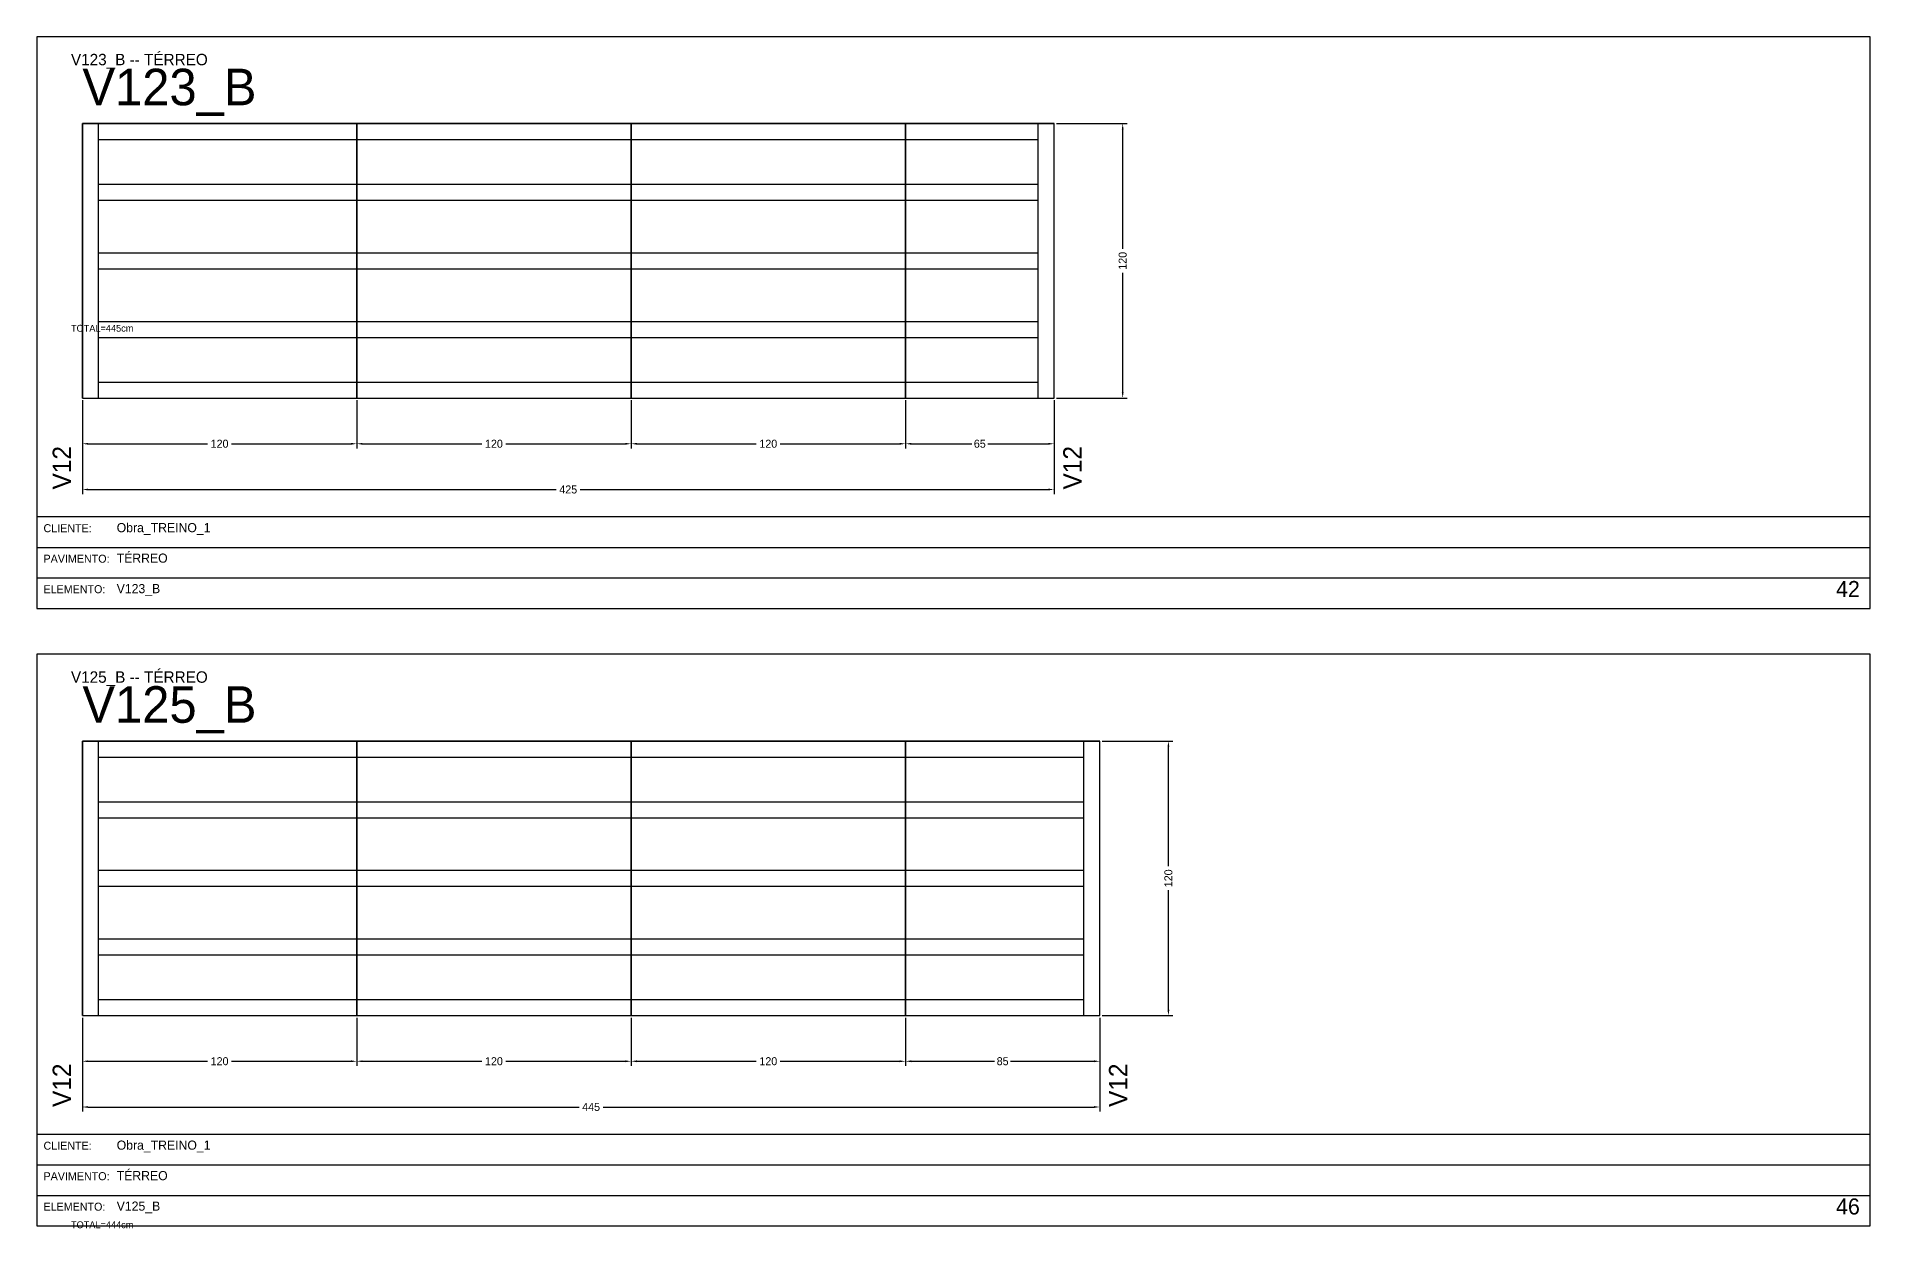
# Model space of a CAD drawing. Header units: metres. Extents: x 0 to 3268, y -4496 to 124.
# Drawn here: x 822 to 1624, y -3423 to -2902 of the extents above; entities that cross this region are included whole.
import ezdxf

# ---------------------------------------------------------------- set-up
doc = ezdxf.new("R2010")
doc.units = ezdxf.units.M
for name, color, linetype in [('5', 5, 'Continuous'), ('BORDA_CELULA', 9, 'Continuous'), ('CARIMBO', 9, 'Continuous'), ('COTA', 241, 'Continuous'), ('NOMENCLATURA', 7, 'Continuous'), ('Painéis', 200, 'Continuous'), ('SARR_2.2x7', 40, 'Continuous')]:
    doc.layers.add(name, color=color, linetype=linetype)
doc.dimstyles.new('COTA', dxfattribs={"dimtxt": 3.5, "dimasz": 2.5, "dimexe": 2, "dimexo": 1, "dimgap": 0.9, "dimtad": 1, "dimdec": 0, "dimrnd": 1, "dimcen": 2.5, "dimclrd": 4, "dimclre": 4, "dimclrt": 4, "dimazin": 3, "dimtfac": 1, "dimtmove": 0, "dimatfit": 3})

# ---------------------------------------------------------------- blocks, each defined once
blk = doc.blocks.new('_CLOSEDFILLED')
at = {"color": 0, "linetype": 'BYBLOCK'}
blk.add_solid([(-1, 0.16), (0, 0), (-1, -0.16)], dxfattribs=at)
blk = doc.blocks.new('*D382')
at = {"color": 4}
for p, q in [((842, -3061), (842, -3082)), ((962, -3061), (962, -3082)), ((844.5, -3080), (896.75, -3080)), ((907.25, -3080), (959.5, -3080))]:
    blk.add_line(p, q, dxfattribs=at)
at = {"layer": 'Defpoints'}
for p in [(842, -3060), (962, -3060), (842, -3080)]:
    blk.add_point(p, dxfattribs=at)
at = {"layer": 'COTA', "color": 4, "xscale": 2.5, "yscale": 2.5, "rotation": 180}
blk.add_blockref('_CLOSEDFILLED', (842, -3080), dxfattribs=at)
at = {"layer": 'COTA', "color": 4, "xscale": 2.5, "yscale": 2.5}
blk.add_blockref('_CLOSEDFILLED', (962, -3080), dxfattribs=at)
at = {"layer": 'COTA', "color": 4, "insert": (902, -3080), "char_height": 3.5, "attachment_point": 5}
blk.add_mtext('120', dxfattribs=at)
blk = doc.blocks.new('*D383')
at = {"color": 4}
for p, q in [((962, -3061), (962, -3082)), ((1082, -3061), (1082, -3082)), ((964.5, -3080), (1016.75, -3080)), ((1027.25, -3080), (1079.5, -3080))]:
    blk.add_line(p, q, dxfattribs=at)
at = {"layer": 'Defpoints'}
for p in [(962, -3060), (1082, -3060), (962, -3080)]:
    blk.add_point(p, dxfattribs=at)
at = {"layer": 'COTA', "color": 4, "xscale": 2.5, "yscale": 2.5, "rotation": 180}
blk.add_blockref('_CLOSEDFILLED', (962, -3080), dxfattribs=at)
at = {"layer": 'COTA', "color": 4, "xscale": 2.5, "yscale": 2.5}
blk.add_blockref('_CLOSEDFILLED', (1082, -3080), dxfattribs=at)
at = {"layer": 'COTA', "color": 4, "insert": (1022, -3080), "char_height": 3.5, "attachment_point": 5}
blk.add_mtext('120', dxfattribs=at)
blk = doc.blocks.new('*D384')
at = {"color": 4}
for p, q in [((1082, -3061), (1082, -3082)), ((1202, -3061), (1202, -3082)), ((1084.5, -3080), (1136.75, -3080)), ((1147.25, -3080), (1199.5, -3080))]:
    blk.add_line(p, q, dxfattribs=at)
at = {"layer": 'Defpoints'}
for p in [(1082, -3060), (1202, -3060), (1082, -3080)]:
    blk.add_point(p, dxfattribs=at)
at = {"layer": 'COTA', "color": 4, "xscale": 2.5, "yscale": 2.5, "rotation": 180}
blk.add_blockref('_CLOSEDFILLED', (1082, -3080), dxfattribs=at)
at = {"layer": 'COTA', "color": 4, "xscale": 2.5, "yscale": 2.5}
blk.add_blockref('_CLOSEDFILLED', (1202, -3080), dxfattribs=at)
at = {"layer": 'COTA', "color": 4, "insert": (1142, -3080), "char_height": 3.5, "attachment_point": 5}
blk.add_mtext('120', dxfattribs=at)
blk = doc.blocks.new('*D385')
at = {"color": 4}
for p, q in [((1202, -3061), (1202, -3082)), ((1267, -3061), (1267, -3082)), ((1204.5, -3080), (1231, -3080)), ((1238, -3080), (1264.5, -3080))]:
    blk.add_line(p, q, dxfattribs=at)
at = {"layer": 'Defpoints'}
for p in [(1202, -3060), (1267, -3060), (1202, -3080)]:
    blk.add_point(p, dxfattribs=at)
at = {"layer": 'COTA', "color": 4, "xscale": 2.5, "yscale": 2.5, "rotation": 180}
blk.add_blockref('_CLOSEDFILLED', (1202, -3080), dxfattribs=at)
at = {"layer": 'COTA', "color": 4, "xscale": 2.5, "yscale": 2.5}
blk.add_blockref('_CLOSEDFILLED', (1267, -3080), dxfattribs=at)
at = {"layer": 'COTA', "color": 4, "insert": (1234.5, -3080), "char_height": 3.5, "attachment_point": 5}
blk.add_mtext('65', dxfattribs=at)
blk = doc.blocks.new('*D386')
at = {"color": 4}
for p, q in [((842, -3061), (842, -3102)), ((1267, -3061), (1267, -3102)), ((844.5, -3100), (1049.25, -3100)), ((1059.75, -3100), (1264.5, -3100))]:
    blk.add_line(p, q, dxfattribs=at)
at = {"layer": 'Defpoints'}
for p in [(842, -3060), (1267, -3060), (842, -3100)]:
    blk.add_point(p, dxfattribs=at)
at = {"layer": 'COTA', "color": 4, "xscale": 2.5, "yscale": 2.5, "rotation": 180}
blk.add_blockref('_CLOSEDFILLED', (842, -3100), dxfattribs=at)
at = {"layer": 'COTA', "color": 4, "xscale": 2.5, "yscale": 2.5}
blk.add_blockref('_CLOSEDFILLED', (1267, -3100), dxfattribs=at)
at = {"layer": 'COTA', "color": 4, "insert": (1054.5, -3100), "char_height": 3.5, "attachment_point": 5}
blk.add_mtext('425', dxfattribs=at)
blk = doc.blocks.new('*D387')
at = {"color": 4}
for p, q in [((1268, -2940), (1299, -2940)), ((1297, -2994.75), (1297, -2942.5)), ((1297, -3057.5), (1297, -3005.25)), ((1268, -3060), (1299, -3060))]:
    blk.add_line(p, q, dxfattribs=at)
at = {"layer": 'Defpoints'}
for p in [(1267, -2940), (1267, -3060), (1297, -3060)]:
    blk.add_point(p, dxfattribs=at)
at = {"layer": 'COTA', "color": 4, "xscale": 2.5, "yscale": 2.5}
for p, rotation in [((1297, -2940), 90), ((1297, -3060), 270)]:
    blk.add_blockref('_CLOSEDFILLED', p, dxfattribs=dict(at, rotation=rotation))
at = {"layer": 'COTA', "color": 4, "insert": (1297, -3000), "char_height": 3.5, "attachment_point": 5, "rotation": 90}
blk.add_mtext('120', dxfattribs=at)
blk = doc.blocks.new('*D388')
at = {"color": 4}
for p, q in [((1268, -2940), (1299, -2940)), ((1297, -2994.75), (1297, -2942.5)), ((1297, -3057.5), (1297, -3005.25)), ((1268, -3060), (1299, -3060))]:
    blk.add_line(p, q, dxfattribs=at)
at = {"layer": 'Defpoints'}
for p in [(1267, -2940), (1267, -3060), (1297, -3060)]:
    blk.add_point(p, dxfattribs=at)
at = {"layer": 'COTA', "color": 4, "xscale": 2.5, "yscale": 2.5}
for p, rotation in [((1297, -2940), 90), ((1297, -3060), 270)]:
    blk.add_blockref('_CLOSEDFILLED', p, dxfattribs=dict(at, rotation=rotation))
at = {"layer": 'COTA', "color": 4, "insert": (1297, -3000), "char_height": 3.5, "attachment_point": 5, "rotation": 90}
blk.add_mtext('120', dxfattribs=at)
blk = doc.blocks.new('*D389')
at = {"color": 4}
for p, q in [((1268, -2940), (1299, -2940)), ((1297, -2994.75), (1297, -2942.5)), ((1297, -3057.5), (1297, -3005.25)), ((1268, -3060), (1299, -3060))]:
    blk.add_line(p, q, dxfattribs=at)
at = {"layer": 'Defpoints'}
for p in [(1267, -2940), (1267, -3060), (1297, -3060)]:
    blk.add_point(p, dxfattribs=at)
at = {"layer": 'COTA', "color": 4, "xscale": 2.5, "yscale": 2.5}
for p, rotation in [((1297, -2940), 90), ((1297, -3060), 270)]:
    blk.add_blockref('_CLOSEDFILLED', p, dxfattribs=dict(at, rotation=rotation))
at = {"layer": 'COTA', "color": 4, "insert": (1297, -3000), "char_height": 3.5, "attachment_point": 5, "rotation": 90}
blk.add_mtext('120', dxfattribs=at)
blk = doc.blocks.new('*D390')
at = {"color": 4}
for p, q in [((1268, -2940), (1299, -2940)), ((1297, -2994.75), (1297, -2942.5)), ((1297, -3057.5), (1297, -3005.25)), ((1268, -3060), (1299, -3060))]:
    blk.add_line(p, q, dxfattribs=at)
at = {"layer": 'Defpoints'}
for p in [(1267, -2940), (1267, -3060), (1297, -3060)]:
    blk.add_point(p, dxfattribs=at)
at = {"layer": 'COTA', "color": 4, "xscale": 2.5, "yscale": 2.5}
for p, rotation in [((1297, -2940), 90), ((1297, -3060), 270)]:
    blk.add_blockref('_CLOSEDFILLED', p, dxfattribs=dict(at, rotation=rotation))
at = {"layer": 'COTA', "color": 4, "insert": (1297, -3000), "char_height": 3.5, "attachment_point": 5, "rotation": 90}
blk.add_mtext('120', dxfattribs=at)
blk = doc.blocks.new('*D426')
at = {"color": 4}
for p, q in [((842, -3331), (842, -3352)), ((962, -3331), (962, -3352)), ((844.5, -3350), (896.75, -3350)), ((907.25, -3350), (959.5, -3350))]:
    blk.add_line(p, q, dxfattribs=at)
at = {"layer": 'Defpoints'}
for p in [(842, -3330), (962, -3330), (842, -3350)]:
    blk.add_point(p, dxfattribs=at)
at = {"layer": 'COTA', "color": 4, "xscale": 2.5, "yscale": 2.5, "rotation": 180}
blk.add_blockref('_CLOSEDFILLED', (842, -3350), dxfattribs=at)
at = {"layer": 'COTA', "color": 4, "xscale": 2.5, "yscale": 2.5}
blk.add_blockref('_CLOSEDFILLED', (962, -3350), dxfattribs=at)
at = {"layer": 'COTA', "color": 4, "insert": (902, -3350), "char_height": 3.5, "attachment_point": 5}
blk.add_mtext('120', dxfattribs=at)
blk = doc.blocks.new('*D427')
at = {"color": 4}
for p, q in [((962, -3331), (962, -3352)), ((1082, -3331), (1082, -3352)), ((964.5, -3350), (1016.75, -3350)), ((1027.25, -3350), (1079.5, -3350))]:
    blk.add_line(p, q, dxfattribs=at)
at = {"layer": 'Defpoints'}
for p in [(962, -3330), (1082, -3330), (962, -3350)]:
    blk.add_point(p, dxfattribs=at)
at = {"layer": 'COTA', "color": 4, "xscale": 2.5, "yscale": 2.5, "rotation": 180}
blk.add_blockref('_CLOSEDFILLED', (962, -3350), dxfattribs=at)
at = {"layer": 'COTA', "color": 4, "xscale": 2.5, "yscale": 2.5}
blk.add_blockref('_CLOSEDFILLED', (1082, -3350), dxfattribs=at)
at = {"layer": 'COTA', "color": 4, "insert": (1022, -3350), "char_height": 3.5, "attachment_point": 5}
blk.add_mtext('120', dxfattribs=at)
blk = doc.blocks.new('*D428')
at = {"color": 4}
for p, q in [((1082, -3331), (1082, -3352)), ((1202, -3331), (1202, -3352)), ((1084.5, -3350), (1136.75, -3350)), ((1147.25, -3350), (1199.5, -3350))]:
    blk.add_line(p, q, dxfattribs=at)
at = {"layer": 'Defpoints'}
for p in [(1082, -3330), (1202, -3330), (1082, -3350)]:
    blk.add_point(p, dxfattribs=at)
at = {"layer": 'COTA', "color": 4, "xscale": 2.5, "yscale": 2.5, "rotation": 180}
blk.add_blockref('_CLOSEDFILLED', (1082, -3350), dxfattribs=at)
at = {"layer": 'COTA', "color": 4, "xscale": 2.5, "yscale": 2.5}
blk.add_blockref('_CLOSEDFILLED', (1202, -3350), dxfattribs=at)
at = {"layer": 'COTA', "color": 4, "insert": (1142, -3350), "char_height": 3.5, "attachment_point": 5}
blk.add_mtext('120', dxfattribs=at)
blk = doc.blocks.new('*D429')
at = {"color": 4}
for p, q in [((1202, -3331), (1202, -3352)), ((1287, -3331), (1287, -3352)), ((1204.5, -3350), (1241, -3350)), ((1248, -3350), (1284.5, -3350))]:
    blk.add_line(p, q, dxfattribs=at)
at = {"layer": 'Defpoints'}
for p in [(1202, -3330), (1287, -3330), (1202, -3350)]:
    blk.add_point(p, dxfattribs=at)
at = {"layer": 'COTA', "color": 4, "xscale": 2.5, "yscale": 2.5, "rotation": 180}
blk.add_blockref('_CLOSEDFILLED', (1202, -3350), dxfattribs=at)
at = {"layer": 'COTA', "color": 4, "xscale": 2.5, "yscale": 2.5}
blk.add_blockref('_CLOSEDFILLED', (1287, -3350), dxfattribs=at)
at = {"layer": 'COTA', "color": 4, "insert": (1244.5, -3350), "char_height": 3.5, "attachment_point": 5}
blk.add_mtext('85', dxfattribs=at)
blk = doc.blocks.new('*D430')
at = {"color": 4}
for p, q in [((842, -3331), (842, -3372)), ((1287, -3331), (1287, -3372)), ((844.5, -3370), (1059.25, -3370)), ((1069.75, -3370), (1284.5, -3370))]:
    blk.add_line(p, q, dxfattribs=at)
at = {"layer": 'Defpoints'}
for p in [(842, -3330), (1287, -3330), (842, -3370)]:
    blk.add_point(p, dxfattribs=at)
at = {"layer": 'COTA', "color": 4, "xscale": 2.5, "yscale": 2.5, "rotation": 180}
blk.add_blockref('_CLOSEDFILLED', (842, -3370), dxfattribs=at)
at = {"layer": 'COTA', "color": 4, "xscale": 2.5, "yscale": 2.5}
blk.add_blockref('_CLOSEDFILLED', (1287, -3370), dxfattribs=at)
at = {"layer": 'COTA', "color": 4, "insert": (1064.5, -3370), "char_height": 3.5, "attachment_point": 5}
blk.add_mtext('445', dxfattribs=at)
blk = doc.blocks.new('*D431')
at = {"color": 4}
for p, q in [((1288, -3210), (1319, -3210)), ((1317, -3264.75), (1317, -3212.5)), ((1317, -3327.5), (1317, -3275.25)), ((1288, -3330), (1319, -3330))]:
    blk.add_line(p, q, dxfattribs=at)
at = {"layer": 'Defpoints'}
for p in [(1287, -3210), (1287, -3330), (1317, -3330)]:
    blk.add_point(p, dxfattribs=at)
at = {"layer": 'COTA', "color": 4, "xscale": 2.5, "yscale": 2.5}
for p, rotation in [((1317, -3210), 90), ((1317, -3330), 270)]:
    blk.add_blockref('_CLOSEDFILLED', p, dxfattribs=dict(at, rotation=rotation))
at = {"layer": 'COTA', "color": 4, "insert": (1317, -3270), "char_height": 3.5, "attachment_point": 5, "rotation": 90}
blk.add_mtext('120', dxfattribs=at)
blk = doc.blocks.new('*D432')
at = {"color": 4}
for p, q in [((1288, -3210), (1319, -3210)), ((1317, -3264.75), (1317, -3212.5)), ((1317, -3327.5), (1317, -3275.25)), ((1288, -3330), (1319, -3330))]:
    blk.add_line(p, q, dxfattribs=at)
at = {"layer": 'Defpoints'}
for p in [(1287, -3210), (1287, -3330), (1317, -3330)]:
    blk.add_point(p, dxfattribs=at)
at = {"layer": 'COTA', "color": 4, "xscale": 2.5, "yscale": 2.5}
for p, rotation in [((1317, -3210), 90), ((1317, -3330), 270)]:
    blk.add_blockref('_CLOSEDFILLED', p, dxfattribs=dict(at, rotation=rotation))
at = {"layer": 'COTA', "color": 4, "insert": (1317, -3270), "char_height": 3.5, "attachment_point": 5, "rotation": 90}
blk.add_mtext('120', dxfattribs=at)
blk = doc.blocks.new('*D433')
at = {"color": 4}
for p, q in [((1288, -3210), (1319, -3210)), ((1317, -3264.75), (1317, -3212.5)), ((1317, -3327.5), (1317, -3275.25)), ((1288, -3330), (1319, -3330))]:
    blk.add_line(p, q, dxfattribs=at)
at = {"layer": 'Defpoints'}
for p in [(1287, -3210), (1287, -3330), (1317, -3330)]:
    blk.add_point(p, dxfattribs=at)
at = {"layer": 'COTA', "color": 4, "xscale": 2.5, "yscale": 2.5}
for p, rotation in [((1317, -3210), 90), ((1317, -3330), 270)]:
    blk.add_blockref('_CLOSEDFILLED', p, dxfattribs=dict(at, rotation=rotation))
at = {"layer": 'COTA', "color": 4, "insert": (1317, -3270), "char_height": 3.5, "attachment_point": 5, "rotation": 90}
blk.add_mtext('120', dxfattribs=at)
blk = doc.blocks.new('*D434')
at = {"color": 4}
for p, q in [((1288, -3210), (1319, -3210)), ((1317, -3264.75), (1317, -3212.5)), ((1317, -3327.5), (1317, -3275.25)), ((1288, -3330), (1319, -3330))]:
    blk.add_line(p, q, dxfattribs=at)
at = {"layer": 'Defpoints'}
for p in [(1287, -3210), (1287, -3330), (1317, -3330)]:
    blk.add_point(p, dxfattribs=at)
at = {"layer": 'COTA', "color": 4, "xscale": 2.5, "yscale": 2.5}
for p, rotation in [((1317, -3210), 90), ((1317, -3330), 270)]:
    blk.add_blockref('_CLOSEDFILLED', p, dxfattribs=dict(at, rotation=rotation))
at = {"layer": 'COTA', "color": 4, "insert": (1317, -3270), "char_height": 3.5, "attachment_point": 5, "rotation": 90}
blk.add_mtext('120', dxfattribs=at)

msp = doc.modelspace()

# ---------------------------------------------------------------- linework, layer by layer
at = {"layer": 'BORDA_CELULA'}
for points in [[(822, -3152), (1624, -3152), (1624, -2902), (822, -2902)], [(822, -3152), (1624, -3152), (1624, -3112), (822, -3112)], [(822, -3422), (1624, -3422), (1624, -3172), (822, -3172)], [(822, -3422), (1624, -3422), (1624, -3382), (822, -3382)]]:
    msp.add_lwpolyline(points, close=True, dxfattribs=at)
at = {"layer": 'CARIMBO'}
for p, q in [((822, -3125.33), (1624, -3125.33)), ((822, -3138.67), (1624, -3138.67)), ((822, -3152), (1624, -3152)), ((822, -3395.33), (1624, -3395.33)), ((822, -3408.67), (1624, -3408.67)), ((822, -3422), (1624, -3422))]:
    msp.add_line(p, q, dxfattribs=at)
at = {"layer": 'Painéis'}
for points in [[(842, -3060), (842, -2940)], [(842, -2940), (962, -2940)], [(842, -3060), (962, -3060), (962, -2940), (842, -2940), (842, -3060)], [(962, -3060), (962, -2940)], [(962, -2940), (1082, -2940)], [(962, -3060), (1082, -3060), (1082, -2940), (962, -2940), (962, -3060)], [(1082, -3060), (1082, -2940)], [(1082, -2940), (1202, -2940)], [(1082, -3060), (1202, -3060), (1202, -2940), (1082, -2940), (1082, -3060)], [(1202, -3060), (1202, -2940)], [(1202, -2940), (1267, -2940)], [(1202, -3060), (1267, -3060), (1267, -2940), (1202, -2940), (1202, -3060)], [(1267, -3060), (1267, -2940)], [(842, -3060), (962, -3060)], [(962, -3060), (1082, -3060)], [(1082, -3060), (1202, -3060)], [(1202, -3060), (1267, -3060)], [(842, -3330), (842, -3210)], [(842, -3210), (962, -3210)], [(842, -3330), (962, -3330), (962, -3210), (842, -3210), (842, -3330)], [(962, -3330), (962, -3210)], [(962, -3210), (1082, -3210)], [(962, -3330), (1082, -3330), (1082, -3210), (962, -3210), (962, -3330)], [(1082, -3330), (1082, -3210)], [(1082, -3210), (1202, -3210)], [(1082, -3330), (1202, -3330), (1202, -3210), (1082, -3210), (1082, -3330)], [(1202, -3330), (1202, -3210)], [(1202, -3210), (1287, -3210)], [(1202, -3330), (1287, -3330), (1287, -3210), (1202, -3210), (1202, -3330)], [(1287, -3330), (1287, -3210)], [(842, -3330), (962, -3330)], [(962, -3330), (1082, -3330)], [(1082, -3330), (1202, -3330)], [(1202, -3330), (1287, -3330)]]:
    msp.add_lwpolyline(points, dxfattribs=at)
at = {"layer": 'SARR_2.2x7'}
for points in [[(849, -3060), (849, -2940)], [(1260, -3060), (1260, -2940)], [(849, -2947), (962, -2947)], [(962, -2947), (1082, -2947)], [(1082, -2947), (1202, -2947)], [(1202, -2947), (1260, -2947)], [(849, -2966.5), (962, -2966.5)], [(962, -2966.5), (1082, -2966.5)], [(1082, -2966.5), (1202, -2966.5)], [(1202, -2966.5), (1260, -2966.5)], [(849, -2973.5), (962, -2973.5)], [(962, -2973.5), (1082, -2973.5)], [(1082, -2973.5), (1202, -2973.5)], [(1202, -2973.5), (1260, -2973.5)], [(849, -2996.5), (962, -2996.5)], [(962, -2996.5), (1082, -2996.5)], [(1082, -2996.5), (1202, -2996.5)], [(1202, -2996.5), (1260, -2996.5)], [(849, -3003.5), (962, -3003.5)], [(962, -3003.5), (1082, -3003.5)], [(1082, -3003.5), (1202, -3003.5)], [(1202, -3003.5), (1260, -3003.5)], [(849, -3026.5), (962, -3026.5)], [(962, -3026.5), (1082, -3026.5)], [(1082, -3026.5), (1202, -3026.5)], [(1202, -3026.5), (1260, -3026.5)], [(849, -3033.5), (962, -3033.5)], [(962, -3033.5), (1082, -3033.5)], [(1082, -3033.5), (1202, -3033.5)], [(1202, -3033.5), (1260, -3033.5)], [(849, -3053), (962, -3053)], [(962, -3053), (1082, -3053)], [(1082, -3053), (1202, -3053)], [(1202, -3053), (1260, -3053)], [(849, -3330), (849, -3210)], [(1280, -3330), (1280, -3210)], [(849, -3217), (962, -3217)], [(962, -3217), (1082, -3217)], [(1082, -3217), (1202, -3217)], [(1202, -3217), (1280, -3217)], [(849, -3236.5), (962, -3236.5)], [(962, -3236.5), (1082, -3236.5)], [(1082, -3236.5), (1202, -3236.5)], [(1202, -3236.5), (1280, -3236.5)], [(849, -3243.5), (962, -3243.5)], [(962, -3243.5), (1082, -3243.5)], [(1082, -3243.5), (1202, -3243.5)], [(1202, -3243.5), (1280, -3243.5)], [(849, -3266.5), (962, -3266.5)], [(962, -3266.5), (1082, -3266.5)], [(1082, -3266.5), (1202, -3266.5)], [(1202, -3266.5), (1280, -3266.5)], [(849, -3273.5), (962, -3273.5)], [(962, -3273.5), (1082, -3273.5)], [(1082, -3273.5), (1202, -3273.5)], [(1202, -3273.5), (1280, -3273.5)], [(849, -3296.5), (962, -3296.5)], [(849, -3303.5), (962, -3303.5)], [(962, -3296.5), (1082, -3296.5)], [(962, -3303.5), (1082, -3303.5)], [(1082, -3296.5), (1202, -3296.5)], [(1082, -3303.5), (1202, -3303.5)], [(1202, -3296.5), (1280, -3296.5)], [(1202, -3303.5), (1280, -3303.5)], [(849, -3323), (962, -3323)], [(962, -3323), (1082, -3323)], [(1082, -3323), (1202, -3323)], [(1202, -3323), (1280, -3323)]]:
    msp.add_lwpolyline(points, dxfattribs=at)

# ---------------------------------------------------------------- texts
at = {"layer": '5'}
for p in [(837, -3100), (1279, -3100), (837, -3370), (1299, -3370)]:
    msp.add_text('V12', height=8, rotation=90, dxfattribs=at).set_placement(p)
at = {"layer": 'CARIMBO', "color": 9}
for s, p in [('CLIENTE:', (825, -3118.67)), ('PAVIMENTO:', (825, -3132)), ('ELEMENTO:', (825, -3145.33)), ('CLIENTE:', (825, -3388.67)), ('PAVIMENTO:', (825, -3402)), ('ELEMENTO:', (825, -3415.33))]:
    msp.add_text(s, height=3.5, dxfattribs=at).set_placement(p)
at = {"layer": 'CARIMBO', "color": 2}
for s, p in [('Obra_TREINO_1', (857, -3118.67)), ('TÉRREO', (857, -3132)), ('V123_B', (857, -3145.33)), ('Obra_TREINO_1', (857, -3388.67)), ('TÉRREO', (857, -3402)), ('V125_B', (857, -3415.33))]:
    msp.add_text(s, height=4, dxfattribs=at).set_placement(p)
at = {"layer": 'CARIMBO', "color": 3}
for s, p in [('42', (1609, -3147)), ('46', (1609, -3417))]:
    msp.add_text(s, height=7, dxfattribs=at).set_placement(p)
at = {"layer": 'COTA'}
for s, p in [('TOTAL=445cm', (837, -3031)), ('TOTAL=444cm', (837, -3423))]:
    msp.add_text(s, height=3, dxfattribs=at).set_placement(p)
at = {"layer": 'NOMENCLATURA'}
for s, height, p in [('V123_B -- TÉRREO', 5, (837, -2914.5)), ('V123_B', 16, (842, -2932)), ('V125_B -- TÉRREO', 5, (837, -3184.5)), ('V125_B', 16, (842, -3202))]:
    msp.add_text(s, height=height, dxfattribs=at).set_placement(p)

# ---------------------------------------------------------------- dimensions: what is measured, and where the dimension line sits
at = {"layer": 'COTA'}
for base, p1, p2, picture, middle in [((1297, -3060), (1267, -3060), (1267, -2940), '*D387', (1297, -3000)), ((1297, -3060), (1267, -3060), (1267, -2940), '*D388', (1297, -3000)), ((1297, -3060), (1267, -3060), (1267, -2940), '*D389', (1297, -3000)), ((1297, -3060), (1267, -3060), (1267, -2940), '*D390', (1297, -3000)), ((1317, -3330), (1287, -3330), (1287, -3210), '*D431', (1317, -3270)), ((1317, -3330), (1287, -3330), (1287, -3210), '*D432', (1317, -3270)), ((1317, -3330), (1287, -3330), (1287, -3210), '*D433', (1317, -3270)), ((1317, -3330), (1287, -3330), (1287, -3210), '*D434', (1317, -3270))]:
    dim = msp.add_linear_dim(base=base, p1=p1, p2=p2, angle=90, dimstyle='COTA', dxfattribs=at)
    dim.commit()
    dim.dimension.update_dxf_attribs({"geometry": picture, "text_midpoint": middle})
for base, p1, p2, picture, middle in [((842, -3080), (842, -3060), (962, -3060), '*D382', (902, -3080)), ((842, -3100), (842, -3060), (1267, -3060), '*D386', (1054.5, -3100)), ((962, -3080), (962, -3060), (1082, -3060), '*D383', (1022, -3080)), ((1082, -3080), (1082, -3060), (1202, -3060), '*D384', (1142, -3080)), ((1202, -3080), (1202, -3060), (1267, -3060), '*D385', (1234.5, -3080)), ((842, -3350), (842, -3330), (962, -3330), '*D426', (902, -3350)), ((842, -3370), (842, -3330), (1287, -3330), '*D430', (1064.5, -3370)), ((962, -3350), (962, -3330), (1082, -3330), '*D427', (1022, -3350)), ((1082, -3350), (1082, -3330), (1202, -3330), '*D428', (1142, -3350)), ((1202, -3350), (1202, -3330), (1287, -3330), '*D429', (1244.5, -3350))]:
    dim = msp.add_linear_dim(base=base, p1=p1, p2=p2, dimstyle='COTA', dxfattribs=at)
    dim.commit()
    dim.dimension.update_dxf_attribs({"geometry": picture, "text_midpoint": middle})

doc.saveas('drawing.dxf')
